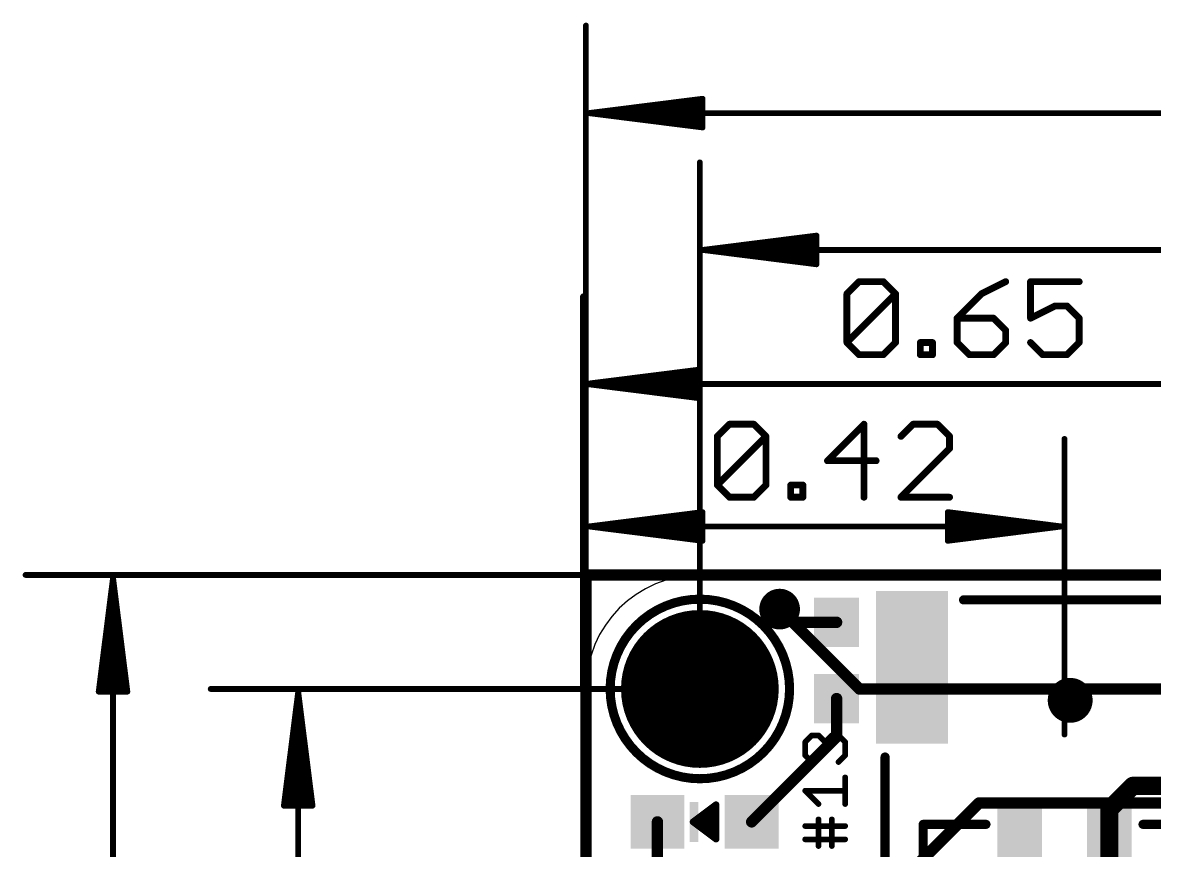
# Model space of a CAD drawing. Extents: x -12.9 to 57.5, y -7.5 to 35.5.
# Drawn here: x -12.56 to 12.67, y 16.72 to 35.16 of the extents above; entities that cross this region are included whole.
import ezdxf

# ---------------------------------------------------------------- set-up
doc = ezdxf.new("R2010")
doc.units = 0
for name, color, linetype in [('1', 12, 'CONTINUOUS'), ('16', 132, 'CONTINUOUS'), ('17', 110, 'CONTINUOUS'), ('18', 110, 'CONTINUOUS'), ('20', 53, 'CONTINUOUS'), ('21', 40, 'CONTINUOUS'), ('23', 40, 'CONTINUOUS'), ('47', 253, 'CONTINUOUS')]:
    doc.layers.add(name, color=color, linetype=linetype)

# ---------------------------------------------------------------- blocks, each defined once
blk = doc.blocks.new('RECT')
blk.add_solid([(-0.5, -0.5), (0.5, -0.5), (-0.5, 0.5), (0.5, 0.5)])
blk = doc.blocks.new('ROUNDP')
at = {"const_width": 0.5}
blk.add_lwpolyline([(0, -0.25, 1), (0, 0.25, 1), (0, -0.25)], format="xyb", dxfattribs=at)
blk = doc.blocks.new('PIE')
at = {"const_width": 0.5}
blk.add_lwpolyline([(0, -0.25, 1), (0, 0.25, 1), (0, -0.25)], format="xyb", dxfattribs=at)
blk = doc.blocks.new('ROUNDV')
at = {"const_width": 0.5}
blk.add_lwpolyline([(0, -0.25, 1), (0, 0.25, 1), (0, -0.25)], format="xyb", dxfattribs=at)

msp = doc.modelspace()

# ---------------------------------------------------------------- linework, layer by layer
at = {"layer": '1'}
for points, const_width in [([(0, 22.86), (0, 0)], 0.254), ([(30.48, 22.86), (0, 22.86)], 0.254), ([(4.611, 21.805), (4.318, 22.098)], 0.254), ([(5.588, 21.805), (4.611, 21.805)], 0.254), ([(5.588, 19.252), (5.588, 20.105)], 0.254), ([(3.695, 17.359), (5.588, 19.252)], 0.254), ([(11.668, 17.637), (12.192, 18.161)], 0.4064), ([(12.192, 18.161), (14.605, 18.161)], 0.4064), ([(11.668, 15.604), (11.668, 17.637)], 0.4064), ([(1.595, 17.359), (1.595, 15.03)], 0.254)]:
    msp.add_lwpolyline(points, dxfattribs=dict(at, const_width=const_width))
for points, const_width in [([(0.0635, 22.86, 1), (-0.0635, 22.86)], 0.127), ([(0, 22.9235, 1), (0, 22.7965)], 0.127), ([(4.3629, 22.1429, 1), (4.2731, 22.0531)], 0.127), ([(4.611, 21.8685, 1), (4.611, 21.7415)], 0.127), ([(4.5661, 21.7601, 1), (4.6559, 21.8499)], 0.127), ([(5.588, 21.7415, 1), (5.588, 21.8685)], 0.127), ([(5.6515, 20.105, 1), (5.5245, 20.105)], 0.127), ([(5.5245, 19.252, 1), (5.6515, 19.252)], 0.127), ([(5.6329, 19.2071, 1), (5.5431, 19.2969)], 0.127), ([(12.192, 18.2626, 1), (12.192, 18.0594)], 0.2032), ([(12.2638, 18.0892, 1), (12.1202, 18.2328)], 0.2032), ([(11.7696, 17.637, 1), (11.5664, 17.637)], 0.2032), ([(11.5962, 17.7088, 1), (11.7398, 17.5652)], 0.2032), ([(1.6585, 17.359, 1), (1.5315, 17.359)], 0.127), ([(3.6501, 17.4039, 1), (3.7399, 17.3141)], 0.127)]:
    msp.add_lwpolyline(points, format="xyb", dxfattribs=dict(at, const_width=const_width))
at = {"layer": '16', "const_width": 0.254}
for points in [[(30.48, 22.86), (0, 22.86)], [(0, 22.86), (0, 0)], [(6.096, 20.32), (4.318, 22.098)], [(16.891, 20.32), (6.096, 20.32)], [(8.763, 17.78), (6.604, 15.621)], [(15.24, 17.78), (8.763, 17.78)]]:
    msp.add_lwpolyline(points, dxfattribs=at)
at = {"layer": '16', "const_width": 0.127}
for points in [[(0, 22.9235, 1), (0, 22.7965)], [(0.0635, 22.86, 1), (-0.0635, 22.86)], [(4.3629, 22.1429, 1), (4.2731, 22.0531)], [(6.096, 20.3835, 1), (6.096, 20.2565)], [(6.0511, 20.2751, 1), (6.1409, 20.3649)], [(8.763, 17.8435, 1), (8.763, 17.7165)], [(8.8079, 17.7351, 1), (8.7181, 17.8249)]]:
    msp.add_lwpolyline(points, format="xyb", dxfattribs=at)
at = {"layer": '20'}
for p, q in [((48.26, 22.86), (2.54, 22.86)), ((0, 20.32), (0, 13.97))]:
    msp.add_line(p, q, dxfattribs=at)
msp.add_arc((2.54, 20.32), 2.54, 90, 180, dxfattribs=at)
at = {"layer": '21'}
for points, const_width in [([(2.54, 18.32, 1), (2.54, 22.32, 1), (2.54, 18.32)], 0.2032), ([(8.418, 22.3548, 1), (8.418, 22.2532)], 0.1016), ([(4.9205, 19.1371, 1), (4.857, 19.1371)], 0.0635), ([(4.8663, 19.1596, 1), (4.9112, 19.1147)], 0.0635), ([(5.037, 19.3172, 1), (5.037, 19.2537)], 0.0635), ([(5.0595, 19.263, 1), (5.0146, 19.3079)], 0.0635), ([(5.2078, 19.3079, 1), (5.1629, 19.263)], 0.0635), ([(5.1853, 19.2537, 1), (5.1853, 19.3172)], 0.0635), ([(5.3654, 19.1371, 1), (5.3019, 19.1371)], 0.0635), ([(5.3112, 19.1596, 1), (5.3561, 19.1147)], 0.0635), ([(5.3112, 19.1147, 1), (5.3561, 19.1596)], 0.0635), ([(5.4819, 19.3172, 1), (5.4819, 19.2537)], 0.0635), ([(5.5044, 19.263, 1), (5.4595, 19.3079)], 0.0635), ([(5.6527, 19.3079, 1), (5.6078, 19.263)], 0.0635), ([(5.6302, 19.2537, 1), (5.6302, 19.3172)], 0.0635), ([(5.8102, 19.1371, 1), (5.7468, 19.1371)], 0.0635), ([(5.756, 19.1147, 1), (5.801, 19.1596)], 0.0635), ([(5.3019, 18.9888, 1), (5.3654, 18.9888)], 0.0635), ([(4.9112, 18.863, 1), (4.8663, 18.8181)], 0.0635), ([(4.857, 18.8406, 1), (4.9205, 18.8406)], 0.0635), ([(5.0146, 18.6698, 1), (5.0595, 18.7147)], 0.0635), ([(5.6078, 18.7147, 1), (5.6527, 18.6698)], 0.0635), ([(5.7468, 18.8406, 1), (5.8102, 18.8406)], 0.0635), ([(5.801, 18.8181, 1), (5.756, 18.863)], 0.0635), ([(6.7188, 18.804, 1), (6.6172, 18.804)], 0.1016), ([(5.8102, 18.3499, 1), (5.7468, 18.3499)], 0.0635), ([(4.8887, 18.0851, 1), (4.8887, 18.0216)], 0.0635), ([(4.9112, 18.0758, 1), (4.8663, 18.0309)], 0.0635), ([(5.7785, 18.0216, 1), (5.7785, 18.0851)], 0.0635), ([(2.8169, 17.7165, 1), (2.8169, 17.6403)], 0.0762), ([(2.9371, 17.74, 1), (2.8609, 17.74)], 0.0762), ([(2.9219, 17.7095, 1), (2.8761, 17.7705)], 0.0762), ([(2.899, 17.6403, 1), (2.899, 17.7165)], 0.0762), ([(5.1629, 17.7343, 1), (5.2078, 17.7792)], 0.0635), ([(5.7468, 17.7567, 1), (5.8102, 17.7567)], 0.0635), ([(2.4139, 17.3895, 1), (2.3681, 17.3285)], 0.0762), ([(2.3681, 17.3895, 1), (2.4139, 17.3285)], 0.0762), ([(2.4105, 17.4117, 1), (2.4105, 17.3355)], 0.0762), ([(2.6137, 17.5641, 1), (2.6137, 17.4879)], 0.0762), ([(2.899, 17.4879, 1), (2.899, 17.5641)], 0.0762), ([(2.899, 17.3355, 1), (2.899, 17.4117)], 0.0762), ([(5.2171, 17.4144, 1), (5.1536, 17.4144)], 0.0635), ([(5.5137, 17.4144, 1), (5.4502, 17.4144)], 0.0635), ([(2.5747, 17.2593, 1), (2.5747, 17.1831)], 0.0762), ([(2.899, 17.1831, 1), (2.899, 17.2593)], 0.0762), ([(4.8887, 17.2979, 1), (4.8887, 17.2344)], 0.0635), ([(5.2171, 17.2661, 1), (5.1536, 17.2661)], 0.0635), ([(5.1536, 17.2661, 1), (5.2171, 17.2661)], 0.0635), ([(5.7785, 17.2344, 1), (5.7785, 17.2979)], 0.0635), ([(7.518, 17.3548, 1), (7.518, 17.2532)], 0.1016), ([(7.5688, 17.304, 1), (7.4672, 17.304)], 0.1016), ([(8.918, 17.2532, 1), (8.918, 17.3548)], 0.1016), ([(12.418, 17.3548, 1), (12.418, 17.2532)], 0.1016), ([(2.7779, 17.1069, 1), (2.7779, 17.0307)], 0.0762), ([(2.8609, 16.978, 1), (2.9371, 16.978)], 0.0762), ([(2.8761, 16.9475, 1), (2.9219, 17.0085)], 0.0762), ([(2.899, 17.0307, 1), (2.899, 17.1069)], 0.0762), ([(4.8887, 17.0013, 1), (4.8887, 16.9378)], 0.0635), ([(5.7785, 16.9378, 1), (5.7785, 17.0013)], 0.0635), ([(5.1536, 16.8212, 1), (5.2171, 16.8212)], 0.0635), ([(5.4502, 16.8212, 1), (5.5137, 16.8212)], 0.0635)]:
    msp.add_lwpolyline(points, format="xyb", dxfattribs=dict(at, const_width=const_width))
for points, const_width in [([(8.418, 22.304), (12.918, 22.304)], 0.2032), ([(4.8887, 19.1371), (5.037, 19.2854)], 0.127), ([(4.8887, 18.8406), (4.8887, 19.1371)], 0.127), ([(5.037, 19.2854), (5.1853, 19.2854)], 0.127), ([(5.1853, 19.2854), (5.3336, 19.1371)], 0.127), ([(5.3336, 19.1371), (5.4819, 19.2854)], 0.127), ([(5.3336, 19.1371), (5.3336, 18.9888)], 0.127), ([(5.4819, 19.2854), (5.6302, 19.2854)], 0.127), ([(5.6302, 19.2854), (5.7785, 19.1371)], 0.127), ([(5.7785, 19.1371), (5.7785, 18.8406)], 0.127), ([(5.037, 18.6923), (4.8887, 18.8406)], 0.127), ([(5.7785, 18.8406), (5.6302, 18.6923)], 0.127), ([(6.668, 14.804), (6.668, 18.804)], 0.2032), ([(5.7785, 17.7567), (5.7785, 18.3499)], 0.127), ([(5.1853, 17.7567), (4.8887, 18.0533)], 0.127), ([(4.8887, 18.0533), (5.7785, 18.0533)], 0.127), ([(2.899, 17.74), (2.391, 17.359)], 0.1524), ([(2.8169, 17.6784), (2.899, 17.6784)], 0.1524), ([(2.899, 16.978), (2.899, 17.74)], 0.1524), ([(2.391, 17.359), (2.899, 16.978)], 0.1524), ([(2.4105, 17.3736), (2.899, 17.3736)], 0.1524), ([(2.6137, 17.526), (2.899, 17.526)], 0.1524), ([(5.1853, 17.2661), (5.1853, 17.4144)], 0.127), ([(5.4819, 16.8212), (5.4819, 17.4144)], 0.127), ([(2.5747, 17.2212), (2.899, 17.2212)], 0.1524), ([(4.8887, 17.2661), (5.7785, 17.2661)], 0.127), ([(5.1853, 16.8212), (5.1853, 17.2661)], 0.127), ([(8.918, 17.304), (7.518, 17.304)], 0.2032), ([(7.518, 17.304), (7.518, 14.804)], 0.2032), ([(13.818, 17.304), (12.418, 17.304)], 0.2032), ([(2.7779, 17.0688), (2.899, 17.0688)], 0.1524), ([(5.7785, 16.9695), (4.8887, 16.9695)], 0.127)]:
    msp.add_lwpolyline(points, dxfattribs=dict(at, const_width=const_width))
at = {"layer": '23'}
for p in [(5.588, 20.955), (2.54, 20.32), (10.795, 20.066), (10.668, 19.304), (2.645, 17.359)]:
    msp.add_point(p, dxfattribs=at)
at = {"layer": '47'}
for points, const_width in [([(0, 14.478), (0, 35.097)], 0.13), ([(0.065, 33.147), (2.6, 33.4662)], 0.13), ([(0.065, 33.147), (2.6, 33.407)], 0.13), ([(0.065, 33.147), (2.6, 33.277)], 0.13), ([(2.6, 33.4662), (2.6, 32.8278)], 0.13), ([(0.065, 33.147), (50.735, 33.147)], 0.13), ([(2.6, 32.8278), (0.065, 33.147)], 0.13), ([(2.6, 33.017), (0.065, 33.147)], 0.13), ([(2.6, 32.887), (0.065, 33.147)], 0.13), ([(2.54, 20.32), (2.54, 32.049)], 0.13), ([(2.605, 30.099), (5.14, 30.4182)], 0.13), ([(2.605, 30.099), (5.14, 30.359)], 0.13), ([(2.605, 30.099), (5.14, 30.229)], 0.13), ([(5.14, 30.4182), (5.14, 29.7798)], 0.13), ([(2.605, 30.099), (48.195, 30.099)], 0.13), ([(5.14, 29.7798), (2.605, 30.099)], 0.13), ([(5.14, 29.969), (2.605, 30.099)], 0.13), ([(5.14, 29.839), (2.605, 30.099)], 0.13), ([(5.8181, 29.121), (6.0892, 29.3922)], 0.1524), ([(6.0892, 29.3922), (6.6316, 29.3922)], 0.1524), ([(6.6316, 29.3922), (6.9027, 29.121)], 0.1524), ([(9.3585, 29.3922), (8.8161, 29.121)], 0.1524), ([(10.9956, 29.3922), (9.9109, 29.3922)], 0.1524), ([(9.9109, 29.3922), (9.9109, 28.5787)], 0.1524), ([(-0.0635, 20.3835), (-0.0635, 29.0645)], 0.13), ([(5.8181, 28.0364), (5.8181, 29.121)], 0.1524), ([(5.8181, 28.0364), (6.9027, 29.121)], 0.1524), ([(6.9027, 29.121), (6.9027, 28.0364)], 0.1524), ([(8.8161, 29.121), (8.2738, 28.5787)], 0.1524), ([(9.9109, 28.5787), (10.4533, 28.8499)], 0.1524), ([(10.4533, 28.8499), (10.7244, 28.8499)], 0.1524), ([(10.7244, 28.8499), (10.9956, 28.5787)], 0.1524), ([(8.2738, 28.5787), (8.2738, 28.0364)], 0.1524), ([(9.0873, 28.5787), (8.2738, 28.5787)], 0.1524), ([(9.3585, 28.3075), (9.0873, 28.5787)], 0.1524), ([(10.9956, 28.5787), (10.9956, 28.0364)], 0.1524), ([(9.3585, 28.0364), (9.3585, 28.3075)], 0.1524), ([(6.0892, 27.7652), (5.8181, 28.0364)], 0.1524), ([(6.9027, 28.0364), (6.6316, 27.7652)], 0.1524), ([(7.4552, 27.7652), (7.4552, 28.0364)], 0.1524), ([(7.4552, 28.0364), (7.7264, 28.0364)], 0.1524), ([(7.7264, 28.0364), (7.7264, 27.7652)], 0.1524), ([(8.2738, 28.0364), (8.545, 27.7652)], 0.1524), ([(9.0873, 27.7652), (9.3585, 28.0364)], 0.1524), ([(10.1821, 27.7652), (9.9109, 28.0364)], 0.1524), ([(10.9956, 28.0364), (10.7244, 27.7652)], 0.1524), ([(6.6316, 27.7652), (6.0892, 27.7652)], 0.1524), ([(7.7264, 27.7652), (7.4552, 27.7652)], 0.1524), ([(8.545, 27.7652), (9.0873, 27.7652)], 0.1524), ([(10.7244, 27.7652), (10.1821, 27.7652)], 0.1524), ([(0.0015, 27.1145), (2.5365, 27.4337)], 0.13), ([(2.5365, 27.4337), (2.5365, 26.7953)], 0.13), ([(0.0015, 27.1145), (2.5365, 27.3745)], 0.13), ([(0.0015, 27.1145), (2.5365, 27.2445)], 0.13), ([(0.0015, 27.1145), (16.445, 27.1145)], 0.13), ([(2.5365, 26.7953), (0.0015, 27.1145)], 0.13), ([(2.5365, 26.9845), (0.0015, 27.1145)], 0.13), ([(2.5365, 26.8545), (0.0015, 27.1145)], 0.13), ([(2.9288, 25.946), (3.2, 26.2172)], 0.1524), ([(3.2, 26.2172), (3.7423, 26.2172)], 0.1524), ([(3.7423, 26.2172), (4.0135, 25.946)], 0.1524), ([(6.198, 26.2172), (5.3845, 25.4037)], 0.1524), ([(6.198, 24.5902), (6.198, 26.2172)], 0.1524), ([(7.2929, 26.2172), (7.0217, 25.946)], 0.1524), ([(7.8352, 26.2172), (7.2929, 26.2172)], 0.1524), ([(8.1064, 25.946), (7.8352, 26.2172)], 0.1524), ([(2.9288, 24.8614), (2.9288, 25.946)], 0.1524), ([(2.9288, 24.8614), (4.0135, 25.946)], 0.1524), ([(4.0135, 25.946), (4.0135, 24.8614)], 0.1524), ([(8.1064, 25.6749), (8.1064, 25.946)], 0.1524), ([(0, 16.1925), (0, 25.8895)], 0.13), ([(7.0217, 24.5902), (8.1064, 25.6749)], 0.1524), ([(10.668, 19.304), (10.668, 25.8895)], 0.13), ([(5.3845, 25.4037), (6.4692, 25.4037)], 0.1524), ([(3.2, 24.5902), (2.9288, 24.8614)], 0.1524), ([(4.0135, 24.8614), (3.7423, 24.5902)], 0.1524), ([(4.566, 24.5902), (4.566, 24.8614)], 0.1524), ([(4.566, 24.8614), (4.8371, 24.8614)], 0.1524), ([(4.8371, 24.8614), (4.8371, 24.5902)], 0.1524), ([(3.7423, 24.5902), (3.2, 24.5902)], 0.1524), ([(4.8371, 24.5902), (4.566, 24.5902)], 0.1524), ([(8.1064, 24.5902), (7.0217, 24.5902)], 0.1524), ([(0.065, 23.9395), (2.6, 24.2587)], 0.13), ([(0.065, 23.9395), (2.6, 24.1995)], 0.13), ([(2.6, 24.2587), (2.6, 23.6203)], 0.13), ([(10.603, 23.9395), (8.068, 24.2587)], 0.13), ([(8.068, 24.2587), (8.068, 23.6203)], 0.13), ([(10.603, 23.9395), (8.068, 24.1995)], 0.13), ([(0.065, 23.9395), (2.6, 24.0695)], 0.13), ([(0.065, 23.9395), (10.603, 23.9395)], 0.13), ([(2.6, 23.6203), (0.065, 23.9395)], 0.13), ([(2.6, 23.8095), (0.065, 23.9395)], 0.13), ([(2.6, 23.6795), (0.065, 23.9395)], 0.13), ([(10.603, 23.9395), (8.068, 24.0695)], 0.13), ([(8.068, 23.6203), (10.603, 23.9395)], 0.13), ([(8.068, 23.8095), (10.603, 23.9395)], 0.13), ([(8.068, 23.6795), (10.603, 23.9395)], 0.13), ([(4.445, 22.86), (-12.491, 22.86)], 0.13), ([(-10.541, 22.795), (-10.8602, 20.26)], 0.13), ([(-10.541, 22.795), (-10.801, 20.26)], 0.13), ([(-10.541, 22.795), (-10.671, 20.26)], 0.13), ([(-10.541, 22.795), (-10.541, 0.065)], 0.13), ([(-10.2218, 20.26), (-10.541, 22.795)], 0.13), ([(-10.411, 20.26), (-10.541, 22.795)], 0.13), ([(-10.281, 20.26), (-10.541, 22.795)], 0.13), ([(-10.8602, 20.26), (-10.2218, 20.26)], 0.13), ([(2.54, 20.32), (-8.3635, 20.32)], 0.13), ([(-6.4135, 20.255), (-6.7327, 17.72)], 0.13), ([(-6.4135, 20.255), (-6.6735, 17.72)], 0.13), ([(-6.4135, 20.255), (-6.5435, 17.72)], 0.13), ([(-6.4135, 20.255), (-6.4135, 2.605)], 0.13), ([(-6.0943, 17.72), (-6.4135, 20.255)], 0.13), ([(-6.2835, 17.72), (-6.4135, 20.255)], 0.13), ([(-6.1535, 17.72), (-6.4135, 20.255)], 0.13), ([(-6.7327, 17.72), (-6.0943, 17.72)], 0.13)]:
    msp.add_lwpolyline(points, dxfattribs=dict(at, const_width=const_width))
for points, const_width in [([(0.0325, 35.097, 1), (-0.0325, 35.097)], 0.065), ([(2.6325, 33.4662, 1), (2.5675, 33.4662)], 0.065), ([(2.6041, 33.434, 1), (2.5959, 33.4985)], 0.065), ([(2.6033, 33.3747, 1), (2.5967, 33.4393)], 0.065), ([(2.6017, 33.2445, 1), (2.5983, 33.3095)], 0.065), ([(0.065, 33.1795, 1), (0.065, 33.1145)], 0.065), ([(0.0691, 33.1792, 1), (0.0609, 33.1148)], 0.065), ([(0.0633, 33.1795, 1), (0.0667, 33.1145)], 0.065), ([(0.0667, 33.1795, 1), (0.0633, 33.1145)], 0.065), ([(0.0683, 33.1793, 1), (0.0617, 33.1147)], 0.065), ([(0.0617, 33.1793, 1), (0.0683, 33.1147)], 0.065), ([(0.0609, 33.1792, 1), (0.0691, 33.1148)], 0.065), ([(2.5983, 32.9845, 1), (2.6017, 33.0495)], 0.065), ([(2.5675, 32.8278, 1), (2.6325, 32.8278)], 0.065), ([(2.5959, 32.7955, 1), (2.6041, 32.86)], 0.065), ([(2.5967, 32.8547, 1), (2.6033, 32.9193)], 0.065), ([(2.5725, 32.049, 1), (2.5075, 32.049)], 0.065), ([(5.1725, 30.4182, 1), (5.1075, 30.4182)], 0.065), ([(5.1441, 30.386, 1), (5.1359, 30.4505)], 0.065), ([(5.1433, 30.3267, 1), (5.1367, 30.3913)], 0.065), ([(5.1417, 30.1965, 1), (5.1383, 30.2615)], 0.065), ([(2.605, 30.1315, 1), (2.605, 30.0665)], 0.065), ([(2.6091, 30.1312, 1), (2.6009, 30.0668)], 0.065), ([(2.6033, 30.1315, 1), (2.6067, 30.0665)], 0.065), ([(2.6067, 30.1315, 1), (2.6033, 30.0665)], 0.065), ([(2.6083, 30.1313, 1), (2.6017, 30.0667)], 0.065), ([(2.6017, 30.1313, 1), (2.6083, 30.0667)], 0.065), ([(2.6009, 30.1312, 1), (2.6091, 30.0668)], 0.065), ([(5.1383, 29.9365, 1), (5.1417, 30.0015)], 0.065), ([(5.1075, 29.7798, 1), (5.1725, 29.7798)], 0.065), ([(5.1359, 29.7475, 1), (5.1441, 29.812)], 0.065), ([(5.1367, 29.8067, 1), (5.1433, 29.8713)], 0.065), ([(6.0892, 29.4303, 1), (6.0892, 29.3541)], 0.0762), ([(6.1162, 29.3652, 1), (6.0623, 29.4191)], 0.0762), ([(6.6585, 29.4191, 1), (6.6046, 29.3652)], 0.0762), ([(6.6316, 29.3541, 1), (6.6316, 29.4303)], 0.0762), ([(9.3755, 29.3581, 1), (9.3414, 29.4263)], 0.0762), ([(9.9109, 29.4303, 1), (9.9109, 29.3541)], 0.0762), ([(9.949, 29.3922, 1), (9.8728, 29.3922)], 0.0762), ([(10.9956, 29.3541, 1), (10.9956, 29.4303)], 0.0762), ([(-0.031, 29.0645, 1), (-0.096, 29.0645)], 0.065), ([(5.7911, 29.148, 1), (5.845, 29.0941)], 0.0762), ([(5.8562, 29.121, 1), (5.78, 29.121)], 0.0762), ([(6.9408, 29.121, 1), (6.8646, 29.121)], 0.0762), ([(6.9297, 29.0941, 1), (6.8758, 29.148)], 0.0762), ([(6.8758, 29.0941, 1), (6.9297, 29.148)], 0.0762), ([(8.7991, 29.1551, 1), (8.8332, 29.0869)], 0.0762), ([(8.8431, 29.0941, 1), (8.7892, 29.148)], 0.0762), ([(10.4533, 28.888, 1), (10.4533, 28.8118)], 0.0762), ([(10.4703, 28.8158, 1), (10.4362, 28.8839)], 0.0762), ([(10.7514, 28.8768, 1), (10.6975, 28.8229)], 0.0762), ([(10.7244, 28.8118, 1), (10.7244, 28.888)], 0.0762), ([(8.3119, 28.5787, 1), (8.2357, 28.5787)], 0.0762), ([(8.2738, 28.6168, 1), (8.2738, 28.5406)], 0.0762), ([(8.2469, 28.6056, 1), (8.3007, 28.5518)], 0.0762), ([(9.1142, 28.6056, 1), (9.0603, 28.5518)], 0.0762), ([(9.0873, 28.5406, 1), (9.0873, 28.6168)], 0.0762), ([(9.8939, 28.6128, 1), (9.928, 28.5446)], 0.0762), ([(9.8728, 28.5787, 1), (9.949, 28.5787)], 0.0762), ([(11.0337, 28.5787, 1), (10.9575, 28.5787)], 0.0762), ([(10.9687, 28.5518, 1), (11.0226, 28.6056)], 0.0762), ([(9.3966, 28.3075, 1), (9.3204, 28.3075)], 0.0762), ([(9.3315, 28.2806, 1), (9.3854, 28.3345)], 0.0762), ([(5.845, 28.0633, 1), (5.7911, 28.0094)], 0.0762), ([(5.7911, 28.0633, 1), (5.845, 28.0094)], 0.0762), ([(5.78, 28.0364, 1), (5.8562, 28.0364)], 0.0762), ([(6.8646, 28.0364, 1), (6.9408, 28.0364)], 0.0762), ([(6.9297, 28.0094, 1), (6.8758, 28.0633)], 0.0762), ([(7.4933, 28.0364, 1), (7.4171, 28.0364)], 0.0762), ([(7.4552, 28.0745, 1), (7.4552, 27.9983)], 0.0762), ([(7.7645, 28.0364, 1), (7.6883, 28.0364)], 0.0762), ([(7.7264, 27.9983, 1), (7.7264, 28.0745)], 0.0762), ([(8.3007, 28.0633, 1), (8.2469, 28.0094)], 0.0762), ([(8.2357, 28.0364, 1), (8.3119, 28.0364)], 0.0762), ([(9.3204, 28.0364, 1), (9.3966, 28.0364)], 0.0762), ([(9.3854, 28.0094, 1), (9.3315, 28.0633)], 0.0762), ([(9.9379, 28.0633, 1), (9.884, 28.0094)], 0.0762), ([(10.9575, 28.0364, 1), (11.0337, 28.0364)], 0.0762), ([(11.0225, 28.0094, 1), (10.9687, 28.0633)], 0.0762), ([(6.0892, 27.8033, 1), (6.0892, 27.7271)], 0.0762), ([(6.0623, 27.7383, 1), (6.1162, 27.7921)], 0.0762), ([(6.6046, 27.7921, 1), (6.6585, 27.7383)], 0.0762), ([(6.6316, 27.7271, 1), (6.6316, 27.8033)], 0.0762), ([(7.4552, 27.8033, 1), (7.4552, 27.7271)], 0.0762), ([(7.4171, 27.7652, 1), (7.4933, 27.7652)], 0.0762), ([(7.6883, 27.7652, 1), (7.7645, 27.7652)], 0.0762), ([(7.7264, 27.7271, 1), (7.7264, 27.8033)], 0.0762), ([(8.545, 27.8033, 1), (8.545, 27.7271)], 0.0762), ([(8.518, 27.7383, 1), (8.5719, 27.7921)], 0.0762), ([(9.0603, 27.7921, 1), (9.1142, 27.7383)], 0.0762), ([(9.0873, 27.7271, 1), (9.0873, 27.8033)], 0.0762), ([(10.1821, 27.8033, 1), (10.1821, 27.7271)], 0.0762), ([(10.1552, 27.7383, 1), (10.2091, 27.7921)], 0.0762), ([(10.6975, 27.7921, 1), (10.7514, 27.7383)], 0.0762), ([(10.7244, 27.7271, 1), (10.7244, 27.8033)], 0.0762), ([(2.569, 27.4337, 1), (2.504, 27.4337)], 0.065), ([(2.5406, 27.4015, 1), (2.5324, 27.466)], 0.065), ([(2.5398, 27.3422, 1), (2.5332, 27.4068)], 0.065), ([(2.5382, 27.212, 1), (2.5348, 27.277)], 0.065), ([(0.0015, 27.147, 1), (0.0015, 27.082)], 0.065), ([(0.0056, 27.1467, 1), (-0.0026, 27.0823)], 0.065), ([(-0.0002, 27.147, 1), (0.0032, 27.082)], 0.065), ([(0.0032, 27.147, 1), (-0.0002, 27.082)], 0.065), ([(0.0048, 27.1468, 1), (-0.0018, 27.0822)], 0.065), ([(-0.0018, 27.1468, 1), (0.0048, 27.0822)], 0.065), ([(-0.0026, 27.1467, 1), (0.0056, 27.0823)], 0.065), ([(2.5348, 26.952, 1), (2.5382, 27.017)], 0.065), ([(2.504, 26.7953, 1), (2.569, 26.7953)], 0.065), ([(2.5324, 26.763, 1), (2.5406, 26.8275)], 0.065), ([(2.5332, 26.8222, 1), (2.5398, 26.8868)], 0.065), ([(3.2, 26.2553, 1), (3.2, 26.1791)], 0.0762), ([(3.2269, 26.1902, 1), (3.173, 26.2441)], 0.0762), ([(3.7692, 26.2441, 1), (3.7154, 26.1902)], 0.0762), ([(3.7423, 26.1791, 1), (3.7423, 26.2553)], 0.0762), ([(6.2361, 26.2172, 1), (6.1599, 26.2172)], 0.0762), ([(6.225, 26.1902, 1), (6.1711, 26.2441)], 0.0762), ([(7.2929, 26.2553, 1), (7.2929, 26.1791)], 0.0762), ([(7.3198, 26.1902, 1), (7.2659, 26.2441)], 0.0762), ([(7.8621, 26.2441, 1), (7.8083, 26.1902)], 0.0762), ([(7.8352, 26.1791, 1), (7.8352, 26.2553)], 0.0762), ([(2.9669, 25.946, 1), (2.8907, 25.946)], 0.0762), ([(2.9019, 25.973, 1), (2.9558, 25.9191)], 0.0762), ([(4.0516, 25.946, 1), (3.9754, 25.946)], 0.0762), ([(4.0404, 25.9191, 1), (3.9865, 25.973)], 0.0762), ([(3.9865, 25.9191, 1), (4.0404, 25.973)], 0.0762), ([(6.9948, 25.973, 1), (7.0486, 25.9191)], 0.0762), ([(8.1445, 25.946, 1), (8.0683, 25.946)], 0.0762), ([(8.0794, 25.9191, 1), (8.1333, 25.973)], 0.0762), ([(0.0325, 25.8895, 1), (-0.0325, 25.8895)], 0.065), ([(8.1333, 25.6479, 1), (8.0794, 25.7018)], 0.0762), ([(10.7005, 25.8895, 1), (10.6355, 25.8895)], 0.065), ([(5.3845, 25.4418, 1), (5.3845, 25.3656)], 0.0762), ([(6.4692, 25.3656, 1), (6.4692, 25.4418)], 0.0762), ([(8.0683, 25.6749, 1), (8.1445, 25.6749)], 0.0762), ([(5.3576, 25.4306, 1), (5.4115, 25.3768)], 0.0762), ([(2.9558, 24.8883, 1), (2.9019, 24.8344)], 0.0762), ([(2.9019, 24.8883, 1), (2.9558, 24.8344)], 0.0762), ([(2.8907, 24.8614, 1), (2.9669, 24.8614)], 0.0762), ([(3.9754, 24.8614, 1), (4.0516, 24.8614)], 0.0762), ([(4.0404, 24.8344, 1), (3.9865, 24.8883)], 0.0762), ([(4.6041, 24.8614, 1), (4.5279, 24.8614)], 0.0762), ([(4.566, 24.8995, 1), (4.566, 24.8233)], 0.0762), ([(4.8752, 24.8614, 1), (4.799, 24.8614)], 0.0762), ([(4.8371, 24.8233, 1), (4.8371, 24.8995)], 0.0762), ([(3.2, 24.6283, 1), (3.2, 24.5521)], 0.0762), ([(3.173, 24.5633, 1), (3.2269, 24.6171)], 0.0762), ([(3.7154, 24.6171, 1), (3.7692, 24.5633)], 0.0762), ([(3.7423, 24.5521, 1), (3.7423, 24.6283)], 0.0762), ([(4.566, 24.6283, 1), (4.566, 24.5521)], 0.0762), ([(4.5279, 24.5902, 1), (4.6041, 24.5902)], 0.0762), ([(4.799, 24.5902, 1), (4.8752, 24.5902)], 0.0762), ([(4.8371, 24.5521, 1), (4.8371, 24.6283)], 0.0762), ([(6.1599, 24.5902, 1), (6.2361, 24.5902)], 0.0762), ([(7.0217, 24.6283, 1), (7.0217, 24.5521)], 0.0762), ([(6.9948, 24.6171, 1), (7.0486, 24.5633)], 0.0762), ([(8.1064, 24.5521, 1), (8.1064, 24.6283)], 0.0762), ([(2.6325, 24.2587, 1), (2.5675, 24.2587)], 0.065), ([(2.6041, 24.2265, 1), (2.5959, 24.291)], 0.065), ([(2.6033, 24.1672, 1), (2.5967, 24.2318)], 0.065), ([(8.0721, 24.291, 1), (8.0639, 24.2265)], 0.065), ([(8.1005, 24.2587, 1), (8.0355, 24.2587)], 0.065), ([(8.0713, 24.2318, 1), (8.0647, 24.1672)], 0.065), ([(0.065, 23.972, 1), (0.065, 23.907)], 0.065), ([(0.0691, 23.9717, 1), (0.0609, 23.9073)], 0.065), ([(0.0633, 23.972, 1), (0.0667, 23.907)], 0.065), ([(0.0667, 23.972, 1), (0.0633, 23.907)], 0.065), ([(0.0683, 23.9718, 1), (0.0617, 23.9072)], 0.065), ([(0.0617, 23.9718, 1), (0.0683, 23.9072)], 0.065), ([(0.0609, 23.9717, 1), (0.0691, 23.9073)], 0.065), ([(2.6017, 24.037, 1), (2.5983, 24.102)], 0.065), ([(8.0697, 24.102, 1), (8.0663, 24.037)], 0.065), ([(10.6071, 23.9073, 1), (10.5989, 23.9717)], 0.065), ([(10.5989, 23.9073, 1), (10.6071, 23.9717)], 0.065), ([(10.6063, 23.9072, 1), (10.5997, 23.9718)], 0.065), ([(10.5997, 23.9072, 1), (10.6063, 23.9718)], 0.065), ([(10.6013, 23.907, 1), (10.6047, 23.972)], 0.065), ([(10.6047, 23.907, 1), (10.6013, 23.972)], 0.065), ([(10.603, 23.907, 1), (10.603, 23.972)], 0.065), ([(2.5967, 23.6472, 1), (2.6033, 23.7118)], 0.065), ([(2.5983, 23.777, 1), (2.6017, 23.842)], 0.065), ([(8.0663, 23.842, 1), (8.0697, 23.777)], 0.065), ([(8.0647, 23.7118, 1), (8.0713, 23.6472)], 0.065), ([(2.5675, 23.6203, 1), (2.6325, 23.6203)], 0.065), ([(2.5959, 23.588, 1), (2.6041, 23.6525)], 0.065), ([(8.0639, 23.6525, 1), (8.0721, 23.588)], 0.065), ([(8.0355, 23.6203, 1), (8.1005, 23.6203)], 0.065), ([(-12.491, 22.8925, 1), (-12.491, 22.8275)], 0.065), ([(-10.5085, 22.795, 1), (-10.5735, 22.795)], 0.065), ([(-10.5088, 22.7991, 1), (-10.5732, 22.7909)], 0.065), ([(-10.5085, 22.7933, 1), (-10.5735, 22.7967)], 0.065), ([(-10.5085, 22.7967, 1), (-10.5735, 22.7933)], 0.065), ([(-10.5087, 22.7983, 1), (-10.5733, 22.7917)], 0.065), ([(-10.5087, 22.7917, 1), (-10.5733, 22.7983)], 0.065), ([(-10.5088, 22.7909, 1), (-10.5732, 22.7991)], 0.065), ([(4.445, 22.8275, 1), (4.445, 22.8925)], 0.065), ([(-10.8925, 20.2641, 1), (-10.828, 20.2559)], 0.065), ([(-10.8602, 20.2925, 1), (-10.8602, 20.2275)], 0.065), ([(-10.8333, 20.2633, 1), (-10.7687, 20.2567)], 0.065), ([(-10.7035, 20.2617, 1), (-10.6385, 20.2583)], 0.065), ([(-10.4435, 20.2583, 1), (-10.3785, 20.2617)], 0.065), ([(-10.3133, 20.2567, 1), (-10.2487, 20.2633)], 0.065), ([(-10.254, 20.2559, 1), (-10.1895, 20.2641)], 0.065), ([(-10.2218, 20.2275, 1), (-10.2218, 20.2925)], 0.065), ([(-8.3635, 20.3525, 1), (-8.3635, 20.2875)], 0.065), ([(-6.381, 20.255, 1), (-6.446, 20.255)], 0.065), ([(-6.3813, 20.2591, 1), (-6.4457, 20.2509)], 0.065), ([(-6.381, 20.2533, 1), (-6.446, 20.2567)], 0.065), ([(-6.381, 20.2567, 1), (-6.446, 20.2533)], 0.065), ([(-6.3812, 20.2583, 1), (-6.4458, 20.2517)], 0.065), ([(-6.3812, 20.2517, 1), (-6.4458, 20.2583)], 0.065), ([(-6.3813, 20.2509, 1), (-6.4457, 20.2591)], 0.065), ([(-0.096, 20.3835, 1), (-0.031, 20.3835)], 0.065), ([(2.5075, 20.32, 1), (2.5725, 20.32)], 0.065), ([(2.54, 20.2875, 1), (2.54, 20.3525)], 0.065), ([(10.6355, 19.304, 1), (10.7005, 19.304)], 0.065), ([(-6.765, 17.7241, 1), (-6.7005, 17.7159)], 0.065), ([(-6.7327, 17.7525, 1), (-6.7327, 17.6875)], 0.065), ([(-6.7058, 17.7233, 1), (-6.6412, 17.7167)], 0.065), ([(-6.576, 17.7217, 1), (-6.511, 17.7183)], 0.065), ([(-6.316, 17.7183, 1), (-6.251, 17.7217)], 0.065), ([(-6.1858, 17.7167, 1), (-6.1212, 17.7233)], 0.065), ([(-6.1265, 17.7159, 1), (-6.062, 17.7241)], 0.065), ([(-6.0943, 17.6875, 1), (-6.0943, 17.7525)], 0.065)]:
    msp.add_lwpolyline(points, format="xyb", dxfattribs=dict(at, const_width=const_width))

# ---------------------------------------------------------------- block references
at = {"layer": '1', "rotation": 90}
for p, xscale, yscale in [((7.268, 20.804), 3.4, 1.6), ((1.595, 17.359), 1.2, 1.2), ((3.695, 17.359), 1.2, 1.2)]:
    msp.add_blockref('RECT', p, dxfattribs=dict(at, xscale=xscale, yscale=yscale))
at = {"layer": '1', "xscale": 1.1, "rotation": 270}
for p in [(5.588, 21.805), (5.588, 20.105)]:
    msp.add_blockref('RECT', p, dxfattribs=at)
at = {"layer": '1'}
msp.add_blockref('PIE', (10.795, 20.066), dxfattribs=at)
at = {"layer": '1', "yscale": 4.6}
for p in [(9.668, 15.604), (11.668, 15.604)]:
    msp.add_blockref('RECT', p, dxfattribs=at)
at = {"layer": '17', "xscale": 3.516, "yscale": 3.516, "rotation": 270}
msp.add_blockref('ROUNDP', (2.54, 20.32), dxfattribs=at)
msp.add_blockref('ROUNDP', (2.54, 20.32), dxfattribs=at)
at = {"layer": '18', "xscale": 0.9064, "yscale": 0.9064}
msp.add_blockref('ROUNDV', (4.318, 22.098), dxfattribs=at)
msp.add_blockref('ROUNDV', (4.318, 22.098), dxfattribs=at)
at = {"layer": '21', "xscale": 0.889, "yscale": 0.1905, "rotation": 90}
msp.add_blockref('RECT', (2.4093, 17.359), dxfattribs=at)

doc.saveas('drawing.dxf')
